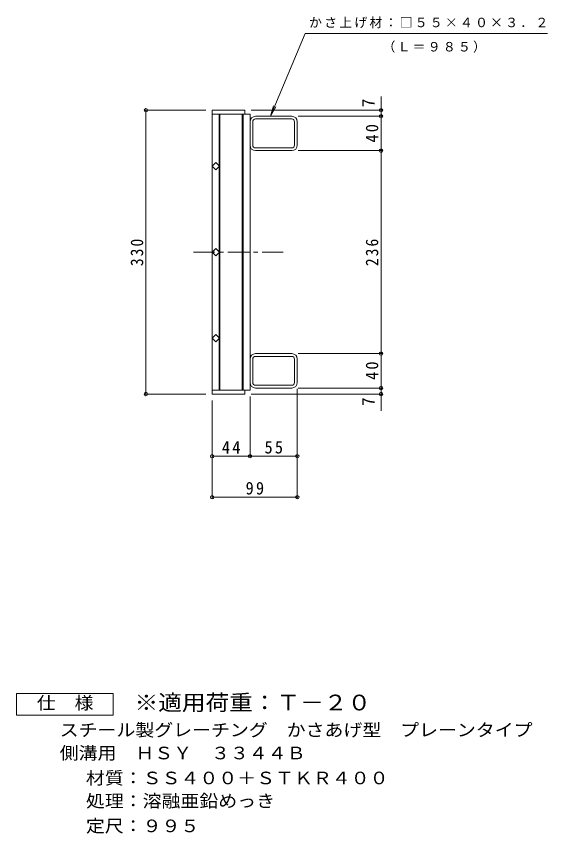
# Model space of a CAD drawing. Units: millimetres, scale not verified. Extents: x -765 to 860, y -678 to 528.
# Drawn here: x 243 to 860, y -521 to 429 of the extents above; entities that cross this region are included whole.
import ezdxf
from ezdxf.enums import TextEntityAlignment as Align

# ---------------------------------------------------------------- set-up
doc = ezdxf.new("R2010")
doc.units = ezdxf.units.MM
doc.header["$LTSCALE"] = 5
doc.header["$PDMODE"] = 32
doc.header["$PDSIZE"] = 4
doc.linetypes.add('CHAIN1', pattern=[8, 5, -1, 1, -1])
for name, color, linetype, lineweight in [('A-1_ピット', 2, 'Continuous', 9), ('A-2_蓋', 3, 'Continuous', 9), ('A-4_寸法', 7, 'Continuous', 9), ('F-4_F-4ﾚｲﾔ', 2, 'Continuous', 9)]:
    doc.layers.add(name, color=color, linetype=linetype, lineweight=lineweight)
doc.layers.add('F-5_F-5ﾚｲﾔ', color=3, linetype='Continuous')
doc.styles.add('ＭＳ ゴシック', font='')
doc.styles.get('ＭＳ ゴシック').set_extended_font_data('MS Gothic')

msp = doc.modelspace()

# ---------------------------------------------------------------- linework, layer by layer
at = {"layer": 'A-1_ピット'}
for p, q in [((514.27, 279.556), (514.27, 306.756)), ((517.47, 279.556), (517.47, 306.756)), ((562.87, 313.156), (520.67, 313.156)), ((562.87, 309.956), (520.67, 309.956)), ((566.07, 279.556), (566.07, 306.756)), ((569.27, 279.556), (569.27, 306.756)), ((520.67, 276.356), (562.87, 276.356)), ((562.87, 273.156), (520.67, 273.156)), ((514.27, 30.756), (514.27, 3.556)), ((517.47, 30.756), (517.47, 3.556)), ((562.87, 37.156), (520.67, 37.156)), ((520.67, 33.956), (562.87, 33.956)), ((566.07, 30.756), (566.07, 3.556)), ((569.27, 30.756), (569.27, 3.556)), ((562.87, 0.356), (520.67, 0.356)), ((562.87, -2.844), (520.67, -2.844))]:
    msp.add_line(p, q, dxfattribs=at)
for centre, radius, start, end in [((520.67, 306.756), 6.4, 90, 180), ((520.67, 306.756), 3.2, 90, 180), ((562.87, 306.756), 6.4, 0, 90), ((562.87, 306.756), 3.2, 0, 90), ((520.67, 279.556), 6.4, 180, 270), ((520.67, 279.556), 3.2, 180, 270), ((562.87, 279.556), 6.4, 270, 0), ((562.87, 279.556), 3.2, 270, 0), ((520.67, 30.756), 6.4, 90, 180), ((520.67, 30.756), 3.2, 90, 180), ((562.87, 30.756), 6.4, 0, 90), ((562.87, 30.756), 3.2, 0, 90), ((520.67, 3.556), 6.4, 180, 270), ((520.67, 3.556), 3.2, 180, 270), ((562.87, 3.556), 3.2, 270, 0), ((562.87, 3.556), 6.4, 270, 0)]:
    msp.add_arc(centre, radius, start, end, dxfattribs=at)
at = {"layer": 'A-2_蓋'}
for p, q in [((470.27, 320.156), (508.27, 320.156)), ((470.27, 320.156), (470.27, -9.844)), ((470.27, 315.656), (514.27, 315.656)), ((478.27, 315.656), (478.27, 255.642)), ((479.27, 315.656), (479.27, -5.344)), ((505.27, 315.656), (505.27, -5.344)), ((506.27, 315.656), (506.27, -5.344)), ((508.27, 320.156), (508.27, 315.656)), ((514.27, 315.656), (514.27, -5.344)), ((478.27, 254.671), (478.27, 155.642)), ((478.27, 55.642), (478.27, 154.671)), ((478.27, -5.344), (478.27, 54.671)), ((470.27, -5.344), (514.27, -5.344)), ((508.27, -9.844), (508.27, -5.344)), ((470.27, -9.844), (508.27, -9.844))]:
    msp.add_line(p, q, dxfattribs=at)
at = {"layer": 'A-2_蓋', "linetype": 'CHAIN1'}
msp.add_line((448.489, 155.156), (552.791, 155.156), dxfattribs=at)
at = {"layer": 'A-2_蓋'}
for points in [[(478.756, 255.156), (474.513, 250.914), (470.27, 255.156), (474.513, 259.399)], [(478.756, 155.156), (474.513, 150.914), (470.27, 155.156), (474.513, 159.399)], [(478.756, 55.156), (474.513, 59.399), (470.27, 55.156), (474.513, 50.914)]]:
    msp.add_lwpolyline(points, close=True, dxfattribs=at)
at = {"layer": 'A-4_寸法'}
for p, q in [((666.641, 313.156), (666.641, 336.164)), ((538.197, 313.156), (544.469, 323.969)), ((462.77, 320.156), (391.743, 320.156)), ((393.243, -9.844), (393.243, 320.156)), ((515.77, 320.156), (668.141, 320.156)), ((570.37, 313.156), (668.141, 313.156)), ((666.641, 273.156), (666.641, 313.156)), ((570.37, 273.156), (668.141, 273.156)), ((666.641, 37.156), (666.641, 273.156)), ((570.37, 37.156), (668.141, 37.156)), ((666.641, -2.844), (666.641, 37.156)), ((569.27, -3.944), (569.27, -131.38)), ((570.37, -2.844), (668.141, -2.844)), ((666.641, -29.259), (666.641, -2.844)), ((462.77, -9.844), (391.743, -9.844)), ((470.27, -17.344), (470.27, -131.38)), ((514.27, -12.844), (514.27, -83.678)), ((515.77, -9.844), (668.141, -9.844)), ((470.27, -82.178), (514.27, -82.178)), ((514.27, -82.178), (569.27, -82.178)), ((569.27, -89.678), (569.27, -83.678)), ((470.27, -129.88), (569.27, -129.88))]:
    msp.add_line(p, q, dxfattribs=at)
msp.add_lwpolyline([(860.43, 409.45), (578.315, 409.45), (538.197, 313.156), (541.457, 325.224)], dxfattribs=at)
for p in [(393.243, 320.156), (666.641, 320.156), (666.641, 313.156), (666.641, 273.156), (666.641, 37.156), (393.243, -9.844), (666.641, -2.844), (666.641, -9.844), (470.27, -82.178), (514.27, -82.178), (569.27, -82.178), (470.27, -129.88), (569.27, -129.88)]:
    msp.add_point(p, dxfattribs=at)
at = {"layer": 'F-4_F-4ﾚｲﾔ'}
msp.add_lwpolyline([(242.527, -383.242), (242.527, -358.242), (355.027, -358.242), (355.027, -383.242)], close=True, dxfattribs=at)

# ---------------------------------------------------------------- texts
at = {"layer": 'A-4_寸法', "color": 2, "style": 'ＭＳ ゴシック'}
for p in [(663.642, 323.595), (663.642, -23.708)]:
    msp.add_text('7', height=14.66, rotation=90, dxfattribs=at).set_placement(p, align=Align.BOTTOM_LEFT)
at = {"layer": 'A-4_寸法', "char_height": 11, "attachment_point": 7, "style": 'ＭＳ ゴシック'}
for s, insert in [('\\T1.17;かさ上げ材：□５５×４０×３．２', (582.93, 415.524)), ('\\T1.17;（Ｌ＝９８５）', (668.33, 387.057))]:
    msp.add_mtext(s, dxfattribs=dict(at, insert=insert))
at = {"layer": 'A-4_寸法', "color": 2, "char_height": 14.66, "attachment_point": 7, "rotation": 90, "style": 'ＭＳ ゴシック'}
for s, insert in [('\\T1.27;\\W0.95;40', (663.642, 282.531)), ('\\T1.27;\\W0.9;330', (390.243, 138.906)), ('\\T1.27;\\W0.9;236', (663.642, 138.906)), ('\\T1.27;\\W0.95;40', (663.642, 6.531))]:
    msp.add_mtext(s, dxfattribs=dict(at, insert=insert))
at = {"layer": 'A-4_寸法', "color": 2, "char_height": 14.66, "attachment_point": 7, "style": 'ＭＳ ゴシック'}
for s, insert in [('\\T1.27;\\W0.95;44', (481.645, -79.178)), ('\\T1.27;\\W0.95;55', (531.145, -79.178)), ('\\T1.27;\\W0.95;99', (509.145, -126.88))]:
    msp.add_mtext(s, dxfattribs=dict(at, insert=insert))
at = {"layer": 'F-4_F-4ﾚｲﾔ', "style": 'ＭＳ ゴシック', "width": 1.1}
for s, p in [('仕\u3000様', (266.277, -380.742)), ('スチール製グレーチング\u3000かさあげ型\u3000プレーンタイプ', (292.941, -412.203)), ('側溝用\u3000ＨＳＹ\u3000３３４４Ｂ', (292.941, -438.991)), ('材質：ＳＳ４００＋ＳＴＫＲ４００', (323.428, -468.007)), ('処理：溶融亜鉛めっき', (323.428, -494.702)), ('定尺：９９５', (323.428, -523.718))]:
    msp.add_text(s, height=14.66, dxfattribs=at).set_placement(p, align=Align.BOTTOM_LEFT)
at = {"layer": 'F-5_F-5ﾚｲﾔ', "style": 'ＭＳ ゴシック', "width": 1.1}
msp.add_text('※適用荷重：Ｔ－２０', height=18.33, dxfattribs=at).set_placement((380.027, -383.242), align=Align.BOTTOM_LEFT)

doc.saveas('drawing.dxf')
